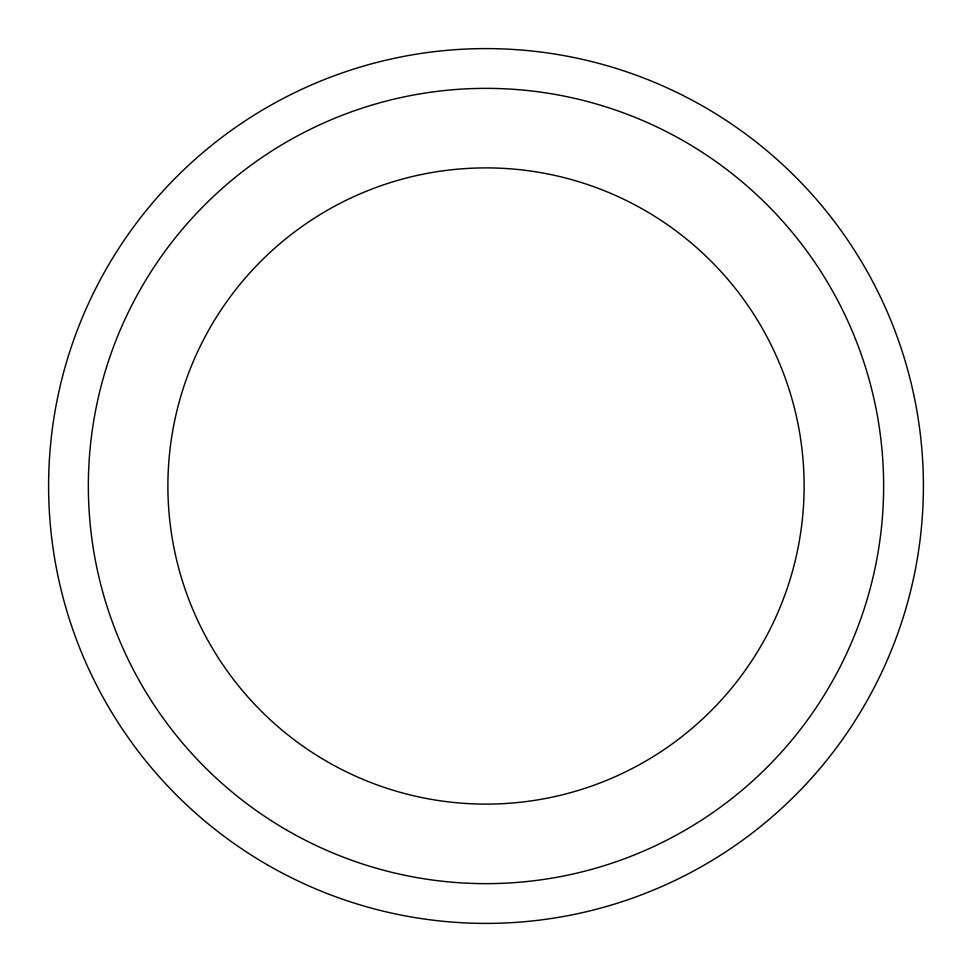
<?xml version="1.0" encoding="UTF-8"?>
<svg xmlns="http://www.w3.org/2000/svg" width="972" height="972" viewBox="0 0 972 972"><rect width="100%" height="100%" fill="white"/><g stroke="black" fill="none" stroke-linecap="round" stroke-linejoin="round"><path stroke-width="1.46" d="M267.3 864.801A437.4 437.4 0 0 0 923.4 486A437.4 437.4 0 0 0 267.3 107.199A437.4 437.4 0 0 0 267.3 864.801M287.177 830.367A397.633 397.633 0 0 0 883.633 486A397.633 397.633 0 0 0 287.177 141.633A397.633 397.633 0 0 0 287.177 830.367M326.944 761.489A318.111 318.111 0 0 0 804.111 486A318.111 318.111 0 0 0 326.944 210.511A318.111 318.111 0 0 0 326.944 761.489"/></g></svg>
